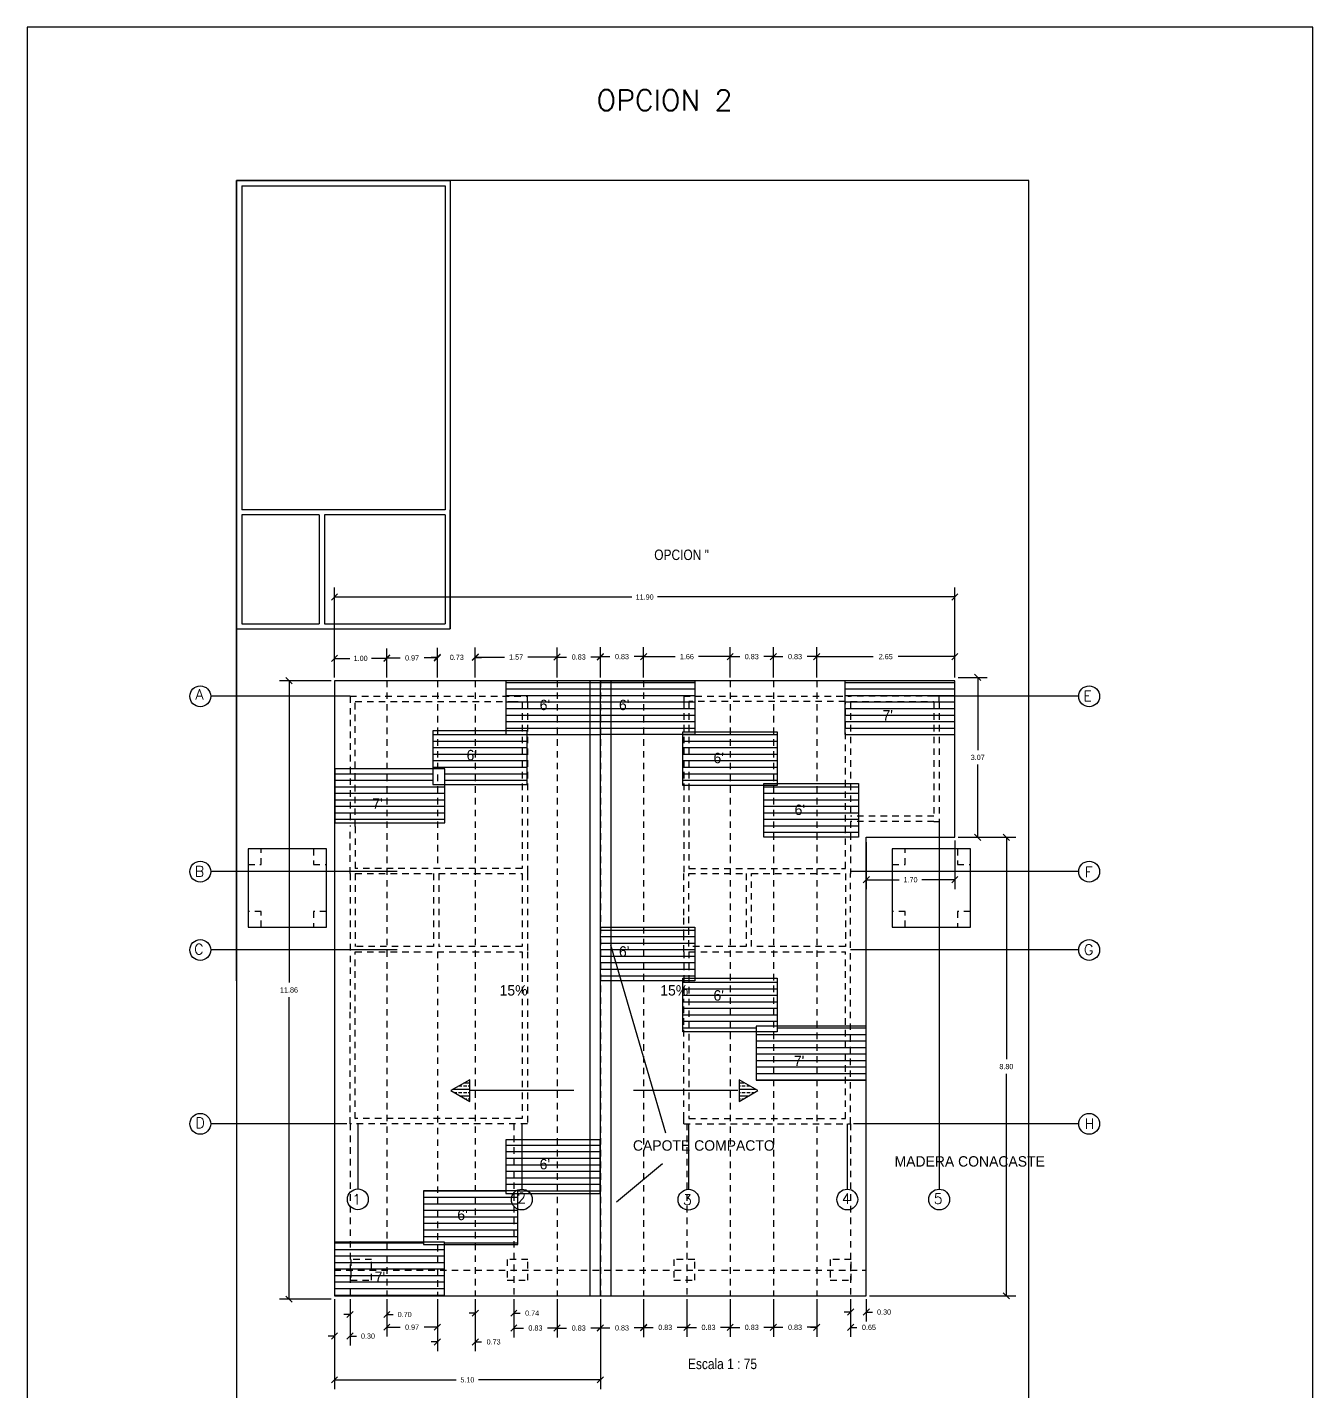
# Model space of a CAD drawing. Extents: x -52 to 126, y -84 to 6.
# Drawn here: x 87.06 to 111.72, y -21.46 to 4.69 of the extents above; entities that cross this region are included whole.
import ezdxf
from ezdxf.enums import TextEntityAlignment as Align

# ---------------------------------------------------------------- set-up
doc = ezdxf.new("R2010")
doc.units = 0
doc.header["$MEASUREMENT"] = 0
doc.linetypes.add('HIDDEN2', pattern=[0.1875, 0.125, -0.0625])
doc.layers.get('0').update_dxf_attribs({"linetype": 'CONTINUOUS'})
doc.layers.get('DEFPOINTS').update_dxf_attribs({"linetype": 'CONTINUOUS'})
for name, color, linetype in [('DIMENSIONES', 2, 'CONTINUOUS'), ('FIBROLIT', 8, 'CONTINUOUS'), ('FLECHAS', 8, 'CONTINUOUS'), ('MARCO', 1, 'CONTINUOUS'), ('PAREDES', 7, 'CONTINUOUS'), ('REFUERZO', 3, 'CONTINUOUS'), ('TECHO', 5, 'CONTINUOUS'), ('TERRENO', 3, 'CONTINUOUS'), ('TEXTOS', 3, 'CONTINUOUS')]:
    doc.layers.add(name, color=color, linetype=linetype)
doc.styles.add('CITYBLUEPRINT', font='CIBT____.PFB', dxfattribs={"height": 0.2})
doc.styles.add('ROMANS', font='romans', dxfattribs={"height": 0.2})
doc.styles.add('STYLE1', font='ARIALN.TTF', dxfattribs={"height": 0.2})
doc.dimstyles.get("Standard").update_dxf_attribs({"dimtxt": 0.18, "dimasz": 0.18, "dimexe": 0.18, "dimexo": 0.0625, "dimgap": 0.09, "dimtad": 0, "dimtih": 1, "dimtoh": 1, "dimzin": 0, "dimtxsty": 'CITYBLUEPRINT', "dimcen": 0.09, "dimazin": 3, "dimtfac": 1, "dimtofl": 0, "dimtmove": 0, "dimatfit": 3, "dimtolj": 1, "dimtzin": 0})

# ---------------------------------------------------------------- blocks, each defined once
blk = doc.blocks.new('*X134')
at = {"color": 0}
for p, q in [((79.132, -14.062), (79.188, -14.062)), ((79.219, -14.062), (79.281, -14.062)), ((79.24, -14), (79.338, -14)), ((79.312, -14.062), (79.338, -14.062)), ((84.505, -14), (84.603, -14)), ((84.505, -14.062), (84.531, -14.062)), ((84.562, -14.062), (84.625, -14.062)), ((84.656, -14.062), (84.711, -14.062)), ((79.024, -14.125), (79.338, -14.125)), ((79.035, -14.188), (79.094, -14.188)), ((79.125, -14.188), (79.188, -14.188)), ((79.143, -14.25), (79.338, -14.25)), ((79.219, -14.188), (79.281, -14.188)), ((79.251, -14.312), (79.281, -14.312)), ((79.312, -14.188), (79.338, -14.188)), ((79.312, -14.312), (79.338, -14.312)), ((84.505, -14.125), (84.819, -14.125)), ((84.505, -14.188), (84.531, -14.188)), ((84.505, -14.25), (84.7, -14.25)), ((84.505, -14.312), (84.531, -14.312)), ((84.562, -14.188), (84.625, -14.188)), ((84.562, -14.312), (84.592, -14.312)), ((84.656, -14.188), (84.719, -14.188)), ((84.75, -14.188), (84.808, -14.188))]:
    blk.add_line(p, q, dxfattribs=at)
blk = doc.blocks.new('*D131')
at = {"color": 0, "linetype": 'BYBLOCK'}
for p, q in [((76.682, -7.841), (75.693, -7.841)), ((75.933, -7.901), (75.813, -7.781)), ((75.873, -7.841), (75.873, -13.633)), ((75.873, -19.704), (75.873, -13.913)), ((76.682, -19.704), (75.693, -19.704)), ((75.933, -19.764), (75.813, -19.644))]:
    blk.add_line(p, q, dxfattribs=at)
at = {"layer": 'DEFPOINTS', "color": 0, "linetype": 'BYBLOCK'}
for p in [(76.745, -7.841), (75.873, -19.704), (76.745, -19.704)]:
    blk.add_point(p, dxfattribs=at)
at = {"color": 0, "linetype": 'BYBLOCK'}
blk.add_text('11.86', height=0.1, dxfattribs=at).set_placement((75.873, -13.773), align=Align.MIDDLE_CENTER)
blk = doc.blocks.new('*D129')
at = {"color": 0, "linetype": 'BYBLOCK'}
for p, q in [((88.707, -10.845), (89.814, -10.845)), ((89.694, -10.905), (89.574, -10.785)), ((89.634, -10.845), (89.634, -15.103)), ((89.634, -19.641), (89.634, -15.383)), ((89.694, -19.701), (89.574, -19.581)), ((87.007, -19.641), (89.814, -19.641))]:
    blk.add_line(p, q, dxfattribs=at)
at = {"layer": 'DEFPOINTS', "color": 0, "linetype": 'BYBLOCK'}
for p in [(88.645, -10.845), (86.945, -19.641), (89.634, -19.641)]:
    blk.add_point(p, dxfattribs=at)
at = {"color": 0, "linetype": 'BYBLOCK'}
blk.add_text('8.80', height=0.1, dxfattribs=at).set_placement((89.634, -15.243), align=Align.MIDDLE_CENTER)
blk = doc.blocks.new('*D133')
at = {"color": 0, "linetype": 'BYBLOCK'}
for p, q in [((76.745, -19.766), (76.745, -21.432)), ((81.845, -19.704), (81.845, -21.432)), ((76.685, -21.312), (76.805, -21.192)), ((76.745, -21.252), (79.08, -21.252)), ((81.845, -21.252), (79.51, -21.252)), ((81.785, -21.312), (81.905, -21.192))]:
    blk.add_line(p, q, dxfattribs=at)
at = {"layer": 'DEFPOINTS', "color": 0, "linetype": 'BYBLOCK'}
for p in [(76.745, -19.704), (81.845, -19.641), (81.845, -21.252)]:
    blk.add_point(p, dxfattribs=at)
at = {"color": 0, "linetype": 'BYBLOCK'}
blk.add_text('5.10', height=0.1, dxfattribs=at).set_placement((79.295, -21.252), align=Align.MIDDLE_CENTER)
blk = doc.blocks.new('*D117')
at = {"color": 0, "linetype": 'BYBLOCK'}
for p, q in [((76.745, -19.704), (76.745, -20.593)), ((77.045, -19.704), (77.045, -20.593)), ((76.685, -20.473), (76.805, -20.353)), ((76.985, -20.473), (77.105, -20.353)), ((76.745, -20.413), (76.625, -20.413)), ((77.045, -20.413), (77.165, -20.413))]:
    blk.add_line(p, q, dxfattribs=at)
at = {"layer": 'DEFPOINTS', "color": 0, "linetype": 'BYBLOCK'}
for p in [(76.745, -19.641), (77.045, -19.641), (77.045, -20.413)]:
    blk.add_point(p, dxfattribs=at)
at = {"color": 0, "linetype": 'BYBLOCK'}
blk.add_text('0.30', height=0.1, dxfattribs=at).set_placement((77.388, -20.413), align=Align.MIDDLE_CENTER)
blk = doc.blocks.new('*D105')
at = {"color": 0, "linetype": 'BYBLOCK'}
for p, q in [((84.335, -19.704), (84.335, -20.425)), ((85.165, -19.704), (85.165, -20.425)), ((84.275, -20.305), (84.395, -20.185)), ((84.335, -20.245), (84.518, -20.245)), ((85.165, -20.245), (84.982, -20.245)), ((85.105, -20.305), (85.225, -20.185))]:
    blk.add_line(p, q, dxfattribs=at)
at = {"layer": 'DEFPOINTS', "color": 0, "linetype": 'BYBLOCK'}
for p in [(84.335, -19.641), (85.165, -19.641), (85.165, -20.245)]:
    blk.add_point(p, dxfattribs=at)
at = {"color": 0, "linetype": 'BYBLOCK'}
blk.add_text('0.83', height=0.1, dxfattribs=at).set_placement((84.75, -20.245), align=Align.MIDDLE_CENTER)
blk = doc.blocks.new('*D104')
at = {"color": 0, "linetype": 'BYBLOCK'}
for p, q in [((85.165, -19.704), (85.165, -20.424)), ((85.995, -19.704), (85.995, -20.424)), ((85.105, -20.304), (85.225, -20.184)), ((85.165, -20.244), (85.348, -20.244)), ((85.995, -20.244), (85.812, -20.244)), ((85.935, -20.304), (86.055, -20.184))]:
    blk.add_line(p, q, dxfattribs=at)
at = {"layer": 'DEFPOINTS', "color": 0, "linetype": 'BYBLOCK'}
for p in [(85.165, -19.641), (85.995, -19.641), (85.995, -20.244)]:
    blk.add_point(p, dxfattribs=at)
at = {"color": 0, "linetype": 'BYBLOCK'}
blk.add_text('0.83', height=0.1, dxfattribs=at).set_placement((85.58, -20.244), align=Align.MIDDLE_CENTER)
blk = doc.blocks.new('*D108')
at = {"color": 0, "linetype": 'BYBLOCK'}
for p, q in [((81.845, -19.704), (81.845, -20.435)), ((82.675, -19.704), (82.675, -20.435)), ((81.785, -20.315), (81.905, -20.195)), ((81.845, -20.255), (82.028, -20.255)), ((82.675, -20.255), (82.492, -20.255)), ((82.615, -20.315), (82.735, -20.195))]:
    blk.add_line(p, q, dxfattribs=at)
at = {"layer": 'DEFPOINTS', "color": 0, "linetype": 'BYBLOCK'}
for p in [(81.845, -19.641), (82.675, -19.641), (82.675, -20.255)]:
    blk.add_point(p, dxfattribs=at)
at = {"color": 0, "linetype": 'BYBLOCK'}
blk.add_text('0.83', height=0.1, dxfattribs=at).set_placement((82.26, -20.255), align=Align.MIDDLE_CENTER)
blk = doc.blocks.new('*D112')
at = {"color": 0, "linetype": 'BYBLOCK'}
for p, q in [((80.185, -19.704), (80.185, -20.438)), ((81.015, -19.704), (81.015, -20.438)), ((80.125, -20.318), (80.245, -20.198)), ((80.185, -20.258), (80.368, -20.258)), ((81.015, -20.258), (80.832, -20.258)), ((80.955, -20.318), (81.075, -20.198))]:
    blk.add_line(p, q, dxfattribs=at)
at = {"layer": 'DEFPOINTS', "color": 0, "linetype": 'BYBLOCK'}
for p in [(80.185, -19.641), (81.015, -19.641), (80.185, -20.258)]:
    blk.add_point(p, dxfattribs=at)
at = {"color": 0, "linetype": 'BYBLOCK'}
blk.add_text('0.83', height=0.1, dxfattribs=at).set_placement((80.6, -20.258), align=Align.MIDDLE_CENTER)
blk = doc.blocks.new('*D111')
at = {"color": 0, "linetype": 'BYBLOCK'}
for p, q in [((81.015, -19.704), (81.015, -20.438)), ((81.845, -19.704), (81.845, -20.438)), ((80.955, -20.318), (81.075, -20.198)), ((81.015, -20.258), (81.198, -20.258)), ((81.845, -20.258), (81.662, -20.258)), ((81.785, -20.318), (81.905, -20.198))]:
    blk.add_line(p, q, dxfattribs=at)
at = {"layer": 'DEFPOINTS', "color": 0, "linetype": 'BYBLOCK'}
for p in [(81.015, -19.641), (81.845, -19.641), (81.015, -20.258)]:
    blk.add_point(p, dxfattribs=at)
at = {"color": 0, "linetype": 'BYBLOCK'}
blk.add_text('0.83', height=0.1, dxfattribs=at).set_placement((81.43, -20.258), align=Align.MIDDLE_CENTER)
blk = doc.blocks.new('*D107')
at = {"color": 0, "linetype": 'BYBLOCK'}
for p, q in [((82.675, -19.704), (82.675, -20.425)), ((83.505, -19.704), (83.505, -20.425)), ((82.615, -20.305), (82.735, -20.185)), ((82.675, -20.245), (82.858, -20.245)), ((83.505, -20.245), (83.322, -20.245)), ((83.445, -20.305), (83.565, -20.185))]:
    blk.add_line(p, q, dxfattribs=at)
at = {"layer": 'DEFPOINTS', "color": 0, "linetype": 'BYBLOCK'}
for p in [(82.675, -19.641), (83.505, -19.641), (83.505, -20.245)]:
    blk.add_point(p, dxfattribs=at)
at = {"color": 0, "linetype": 'BYBLOCK'}
blk.add_text('0.83', height=0.1, dxfattribs=at).set_placement((83.09, -20.245), align=Align.MIDDLE_CENTER)
blk = doc.blocks.new('*D106')
at = {"color": 0, "linetype": 'BYBLOCK'}
for p, q in [((83.505, -19.704), (83.505, -20.425)), ((84.335, -19.704), (84.335, -20.425)), ((83.445, -20.305), (83.565, -20.185)), ((83.505, -20.245), (83.688, -20.245)), ((84.335, -20.245), (84.152, -20.245)), ((84.275, -20.305), (84.395, -20.185))]:
    blk.add_line(p, q, dxfattribs=at)
at = {"layer": 'DEFPOINTS', "color": 0, "linetype": 'BYBLOCK'}
for p in [(83.505, -19.641), (84.335, -19.641), (84.335, -20.245)]:
    blk.add_point(p, dxfattribs=at)
at = {"color": 0, "linetype": 'BYBLOCK'}
blk.add_text('0.83', height=0.1, dxfattribs=at).set_placement((83.92, -20.245), align=Align.MIDDLE_CENTER)
blk = doc.blocks.new('*D109')
at = {"color": 0, "linetype": 'BYBLOCK'}
for p, q in [((85.995, -19.704), (85.995, -20.425)), ((86.645, -19.704), (86.645, -20.425)), ((85.995, -20.245), (85.875, -20.245)), ((85.935, -20.305), (86.055, -20.185)), ((86.585, -20.305), (86.705, -20.185)), ((86.645, -20.245), (86.765, -20.245))]:
    blk.add_line(p, q, dxfattribs=at)
at = {"layer": 'DEFPOINTS', "color": 0, "linetype": 'BYBLOCK'}
for p in [(85.995, -19.641), (86.645, -19.641), (86.645, -20.245)]:
    blk.add_point(p, dxfattribs=at)
at = {"color": 0, "linetype": 'BYBLOCK'}
blk.add_text('0.65', height=0.1, dxfattribs=at).set_placement((86.997, -20.245), align=Align.MIDDLE_CENTER)
blk = doc.blocks.new('*D110')
at = {"color": 0, "linetype": 'BYBLOCK'}
for p, q in [((86.645, -19.704), (86.645, -20.132)), ((86.945, -19.704), (86.945, -20.132)), ((86.645, -19.952), (86.525, -19.952)), ((86.585, -20.012), (86.705, -19.892)), ((86.885, -20.012), (87.005, -19.892)), ((86.945, -19.952), (87.065, -19.952))]:
    blk.add_line(p, q, dxfattribs=at)
at = {"layer": 'DEFPOINTS', "color": 0, "linetype": 'BYBLOCK'}
for p in [(86.645, -19.641), (86.945, -19.641), (86.945, -19.952)]:
    blk.add_point(p, dxfattribs=at)
at = {"color": 0, "linetype": 'BYBLOCK'}
blk.add_text('0.30', height=0.1, dxfattribs=at).set_placement((87.288, -19.952), align=Align.MIDDLE_CENTER)
blk = doc.blocks.new('*D132')
at = {"color": 0, "linetype": 'BYBLOCK'}
for p, q in [((76.685, -6.296), (76.805, -6.176)), ((76.745, -7.716), (76.745, -6.056)), ((76.745, -6.236), (82.447, -6.236)), ((88.645, -6.236), (82.943, -6.236)), ((88.585, -6.296), (88.705, -6.176)), ((88.645, -7.716), (88.645, -6.056))]:
    blk.add_line(p, q, dxfattribs=at)
at = {"layer": 'DEFPOINTS', "color": 0, "linetype": 'BYBLOCK'}
for p in [(88.645, -6.236), (76.745, -7.779), (88.645, -7.779)]:
    blk.add_point(p, dxfattribs=at)
at = {"color": 0, "linetype": 'BYBLOCK'}
blk.add_text('11.90', height=0.1, dxfattribs=at).set_placement((82.695, -6.236), align=Align.MIDDLE_CENTER)
blk = doc.blocks.new('*D124')
at = {"color": 0, "linetype": 'BYBLOCK'}
for p, q in [((79.445, -7.779), (79.445, -7.207)), ((81.015, -7.779), (81.015, -7.207)), ((79.385, -7.447), (79.505, -7.327)), ((79.445, -7.387), (80.007, -7.387)), ((81.015, -7.387), (80.453, -7.387)), ((80.955, -7.447), (81.075, -7.327))]:
    blk.add_line(p, q, dxfattribs=at)
at = {"layer": 'DEFPOINTS', "color": 0, "linetype": 'BYBLOCK'}
for p in [(81.015, -7.387), (79.445, -7.841), (81.015, -7.841)]:
    blk.add_point(p, dxfattribs=at)
at = {"color": 0, "linetype": 'BYBLOCK'}
blk.add_text('1.57', height=0.1, dxfattribs=at).set_placement((80.23, -7.387), align=Align.MIDDLE_CENTER)
blk = doc.blocks.new('*D120')
at = {"color": 0, "linetype": 'BYBLOCK'}
for p, q in [((84.275, -7.439), (84.395, -7.319)), ((84.335, -7.779), (84.335, -7.199)), ((85.105, -7.439), (85.225, -7.319)), ((85.165, -7.779), (85.165, -7.199)), ((84.335, -7.379), (84.518, -7.379)), ((85.165, -7.379), (84.982, -7.379))]:
    blk.add_line(p, q, dxfattribs=at)
at = {"layer": 'DEFPOINTS', "color": 0, "linetype": 'BYBLOCK'}
for p in [(84.335, -7.379), (84.335, -7.841), (85.165, -7.841)]:
    blk.add_point(p, dxfattribs=at)
at = {"color": 0, "linetype": 'BYBLOCK'}
blk.add_text('0.83', height=0.1, dxfattribs=at).set_placement((84.75, -7.379), align=Align.MIDDLE_CENTER)
blk = doc.blocks.new('*D119')
at = {"color": 0, "linetype": 'BYBLOCK'}
for p, q in [((85.105, -7.439), (85.225, -7.319)), ((85.165, -7.779), (85.165, -7.199)), ((85.935, -7.439), (86.055, -7.319)), ((85.995, -7.779), (85.995, -7.199)), ((85.165, -7.379), (85.348, -7.379)), ((85.995, -7.379), (85.812, -7.379))]:
    blk.add_line(p, q, dxfattribs=at)
at = {"layer": 'DEFPOINTS', "color": 0, "linetype": 'BYBLOCK'}
for p in [(85.995, -7.379), (85.165, -7.841), (85.995, -7.841)]:
    blk.add_point(p, dxfattribs=at)
at = {"color": 0, "linetype": 'BYBLOCK'}
blk.add_text('0.83', height=0.1, dxfattribs=at).set_placement((85.58, -7.379), align=Align.MIDDLE_CENTER)
blk = doc.blocks.new('*D123')
at = {"color": 0, "linetype": 'BYBLOCK'}
for p, q in [((81.015, -7.779), (81.015, -7.207)), ((81.845, -7.779), (81.845, -7.207)), ((80.955, -7.447), (81.075, -7.327)), ((81.015, -7.387), (81.198, -7.387)), ((81.845, -7.387), (81.662, -7.387)), ((81.785, -7.447), (81.905, -7.327))]:
    blk.add_line(p, q, dxfattribs=at)
at = {"layer": 'DEFPOINTS', "color": 0, "linetype": 'BYBLOCK'}
for p in [(81.845, -7.387), (81.015, -7.841), (81.845, -7.841)]:
    blk.add_point(p, dxfattribs=at)
at = {"color": 0, "linetype": 'BYBLOCK'}
blk.add_text('0.83', height=0.1, dxfattribs=at).set_placement((81.43, -7.387), align=Align.MIDDLE_CENTER)
blk = doc.blocks.new('*D122')
at = {"color": 0, "linetype": 'BYBLOCK'}
for p, q in [((81.785, -7.439), (81.905, -7.319)), ((81.845, -7.779), (81.845, -7.199)), ((82.615, -7.439), (82.735, -7.319)), ((82.675, -7.779), (82.675, -7.199)), ((81.845, -7.379), (82.028, -7.379)), ((82.675, -7.379), (82.492, -7.379))]:
    blk.add_line(p, q, dxfattribs=at)
at = {"layer": 'DEFPOINTS', "color": 0, "linetype": 'BYBLOCK'}
for p in [(82.675, -7.379), (81.845, -7.841), (82.675, -7.841)]:
    blk.add_point(p, dxfattribs=at)
at = {"color": 0, "linetype": 'BYBLOCK'}
blk.add_text('0.83', height=0.1, dxfattribs=at).set_placement((82.26, -7.379), align=Align.MIDDLE_CENTER)
blk = doc.blocks.new('*D121')
at = {"color": 0, "linetype": 'BYBLOCK'}
for p, q in [((82.615, -7.439), (82.735, -7.319)), ((82.675, -7.779), (82.675, -7.199)), ((84.275, -7.439), (84.395, -7.319)), ((84.335, -7.779), (84.335, -7.199)), ((82.675, -7.379), (83.282, -7.379)), ((84.335, -7.379), (83.728, -7.379))]:
    blk.add_line(p, q, dxfattribs=at)
at = {"layer": 'DEFPOINTS', "color": 0, "linetype": 'BYBLOCK'}
for p in [(84.335, -7.379), (82.675, -7.841), (84.335, -7.841)]:
    blk.add_point(p, dxfattribs=at)
at = {"color": 0, "linetype": 'BYBLOCK'}
blk.add_text('1.66', height=0.1, dxfattribs=at).set_placement((83.505, -7.379), align=Align.MIDDLE_CENTER)
blk = doc.blocks.new('*D118')
at = {"color": 0, "linetype": 'BYBLOCK'}
for p, q in [((85.935, -7.439), (86.055, -7.319)), ((85.995, -7.779), (85.995, -7.199)), ((88.585, -7.439), (88.705, -7.319)), ((88.645, -7.779), (88.645, -7.199)), ((85.995, -7.379), (87.08, -7.379)), ((88.645, -7.379), (87.56, -7.379))]:
    blk.add_line(p, q, dxfattribs=at)
at = {"layer": 'DEFPOINTS', "color": 0, "linetype": 'BYBLOCK'}
for p in [(88.645, -7.379), (85.995, -7.841), (88.645, -7.841)]:
    blk.add_point(p, dxfattribs=at)
at = {"color": 0, "linetype": 'BYBLOCK'}
blk.add_text('2.65', height=0.1, dxfattribs=at).set_placement((87.32, -7.379), align=Align.MIDDLE_CENTER)
blk = doc.blocks.new('*D130')
at = {"color": 0, "linetype": 'BYBLOCK'}
for p, q in [((86.945, -10.938), (86.945, -11.839)), ((88.645, -10.907), (88.645, -11.839)), ((86.885, -11.719), (87.005, -11.599)), ((86.945, -11.659), (87.58, -11.659)), ((88.645, -11.659), (88.01, -11.659)), ((88.585, -11.719), (88.705, -11.599))]:
    blk.add_line(p, q, dxfattribs=at)
at = {"layer": 'DEFPOINTS', "color": 0, "linetype": 'BYBLOCK'}
for p in [(86.945, -10.875), (88.645, -10.845), (88.645, -11.659)]:
    blk.add_point(p, dxfattribs=at)
at = {"color": 0, "linetype": 'BYBLOCK'}
blk.add_text('1.70', height=0.1, dxfattribs=at).set_placement((87.795, -11.659), align=Align.MIDDLE_CENTER)
blk = doc.blocks.new('*D128')
at = {"color": 0, "linetype": 'BYBLOCK'}
for p, q in [((88.707, -7.779), (89.264, -7.779)), ((89.144, -7.839), (89.024, -7.719)), ((89.084, -7.779), (89.084, -9.172)), ((89.084, -10.845), (89.084, -9.452)), ((88.707, -10.845), (89.264, -10.845)), ((89.144, -10.905), (89.024, -10.785))]:
    blk.add_line(p, q, dxfattribs=at)
at = {"layer": 'DEFPOINTS', "color": 0, "linetype": 'BYBLOCK'}
for p in [(88.645, -7.779), (88.645, -10.845), (89.084, -10.845)]:
    blk.add_point(p, dxfattribs=at)
at = {"color": 0, "linetype": 'BYBLOCK'}
blk.add_text('3.07', height=0.1, dxfattribs=at).set_placement((89.084, -9.312), align=Align.MIDDLE_CENTER)
blk = doc.blocks.new('*D136')
at = {"color": 0, "linetype": 'BYBLOCK'}
for p, q in [((113.995, -7.779), (113.995, -7.224)), ((114.965, -7.779), (114.965, -7.224)), ((113.935, -7.464), (114.055, -7.344)), ((113.995, -7.404), (114.249, -7.404)), ((114.965, -7.404), (114.712, -7.404)), ((114.905, -7.464), (115.025, -7.344))]:
    blk.add_line(p, q, dxfattribs=at)
at = {"layer": 'DEFPOINTS', "color": 0, "linetype": 'BYBLOCK'}
for p in [(113.995, -7.404), (113.995, -7.841), (114.965, -7.841)]:
    blk.add_point(p, dxfattribs=at)
at = {"color": 0, "linetype": 'BYBLOCK'}
blk.add_text('0.97', height=0.1, dxfattribs=at).set_placement((114.48, -7.404), align=Align.MIDDLE_CENTER)
blk = doc.blocks.new('*D137')
at = {"color": 0, "linetype": 'BYBLOCK'}
for p, q in [((112.991, -7.779), (112.991, -7.233)), ((113.995, -7.779), (113.995, -7.233)), ((112.931, -7.473), (113.051, -7.353)), ((112.991, -7.413), (113.287, -7.413)), ((113.995, -7.413), (113.7, -7.413)), ((113.935, -7.473), (114.055, -7.353))]:
    blk.add_line(p, q, dxfattribs=at)
at = {"layer": 'DEFPOINTS', "color": 0, "linetype": 'BYBLOCK'}
for p in [(113.995, -7.413), (112.991, -7.841), (113.995, -7.841)]:
    blk.add_point(p, dxfattribs=at)
at = {"color": 0, "linetype": 'BYBLOCK'}
blk.add_text('1.00', height=0.1, dxfattribs=at).set_placement((113.493, -7.413), align=Align.MIDDLE_CENTER)
blk = doc.blocks.new('*D138')
at = {"color": 0, "linetype": 'BYBLOCK'}
for p, q in [((115.692, -19.704), (115.692, -20.153)), ((116.431, -19.704), (116.431, -20.153)), ((115.692, -19.973), (115.572, -19.973)), ((115.632, -20.033), (115.752, -19.913)), ((116.371, -20.033), (116.491, -19.913)), ((116.431, -19.973), (116.551, -19.973))]:
    blk.add_line(p, q, dxfattribs=at)
at = {"layer": 'DEFPOINTS', "color": 0, "linetype": 'BYBLOCK'}
for p in [(115.692, -19.641), (116.431, -19.641), (116.431, -19.973)]:
    blk.add_point(p, dxfattribs=at)
at = {"color": 0, "linetype": 'BYBLOCK'}
blk.add_text('0.74', height=0.1, dxfattribs=at).set_placement((116.783, -19.973), align=Align.MIDDLE_CENTER)
blk = doc.blocks.new('*D139')
at = {"color": 0, "linetype": 'BYBLOCK'}
for p, q in [((114.965, -19.704), (114.965, -20.704)), ((115.692, -19.704), (115.692, -20.704)), ((114.965, -20.524), (114.845, -20.524)), ((114.905, -20.584), (115.025, -20.464)), ((115.632, -20.584), (115.752, -20.464)), ((115.692, -20.524), (115.812, -20.524))]:
    blk.add_line(p, q, dxfattribs=at)
at = {"layer": 'DEFPOINTS', "color": 0, "linetype": 'BYBLOCK'}
for p in [(114.965, -19.641), (115.692, -19.641), (115.692, -20.524)]:
    blk.add_point(p, dxfattribs=at)
at = {"color": 0, "linetype": 'BYBLOCK'}
blk.add_text('0.73', height=0.1, dxfattribs=at).set_placement((116.043, -20.524), align=Align.MIDDLE_CENTER)
blk = doc.blocks.new('*D140')
at = {"color": 0, "linetype": 'BYBLOCK'}
for p, q in [((113.291, -19.704), (113.291, -20.179)), ((113.995, -19.704), (113.995, -20.179)), ((113.291, -19.999), (113.171, -19.999)), ((113.231, -20.059), (113.351, -19.939)), ((113.935, -20.059), (114.055, -19.939)), ((113.995, -19.999), (114.115, -19.999))]:
    blk.add_line(p, q, dxfattribs=at)
at = {"layer": 'DEFPOINTS', "color": 0, "linetype": 'BYBLOCK'}
for p in [(113.291, -19.641), (113.995, -19.641), (113.995, -19.999)]:
    blk.add_point(p, dxfattribs=at)
at = {"color": 0, "linetype": 'BYBLOCK'}
blk.add_text('0.70', height=0.1, dxfattribs=at).set_placement((114.339, -19.999), align=Align.MIDDLE_CENTER)
blk = doc.blocks.new('*D141')
at = {"color": 0, "linetype": 'BYBLOCK'}
for p, q in [((113.995, -19.704), (113.995, -20.422)), ((114.965, -19.704), (114.965, -20.422)), ((113.935, -20.302), (114.055, -20.182)), ((113.995, -20.242), (114.249, -20.242)), ((114.965, -20.242), (114.712, -20.242)), ((114.905, -20.302), (115.025, -20.182))]:
    blk.add_line(p, q, dxfattribs=at)
at = {"layer": 'DEFPOINTS', "color": 0, "linetype": 'BYBLOCK'}
for p in [(113.995, -19.641), (114.965, -19.641), (114.965, -20.242)]:
    blk.add_point(p, dxfattribs=at)
at = {"color": 0, "linetype": 'BYBLOCK'}
blk.add_text('0.97', height=0.1, dxfattribs=at).set_placement((114.48, -20.242), align=Align.MIDDLE_CENTER)
blk = doc.blocks.new('*X142')
at = {"color": 0}
for p, q in [((116.281, -7.875), (118.091, -7.875)), ((116.281, -8), (118.091, -8)), ((118.091, -7.875), (119.902, -7.875)), ((118.091, -8), (119.902, -8)), ((122.781, -7.875), (124.891, -7.875)), ((122.781, -8), (124.891, -8)), ((116.281, -8.125), (118.091, -8.125)), ((116.281, -8.25), (118.091, -8.25)), ((118.091, -8.125), (119.902, -8.125)), ((118.091, -8.25), (119.902, -8.25)), ((122.781, -8.125), (124.891, -8.125)), ((122.781, -8.25), (124.891, -8.25)), ((116.281, -8.375), (118.091, -8.375)), ((116.281, -8.5), (118.091, -8.5)), ((116.281, -8.625), (118.091, -8.625)), ((118.091, -8.375), (119.902, -8.375)), ((118.091, -8.5), (119.902, -8.5)), ((118.091, -8.625), (119.902, -8.625)), ((122.781, -8.375), (124.891, -8.375)), ((122.781, -8.5), (124.891, -8.5)), ((122.781, -8.625), (124.891, -8.625)), ((114.878, -8.875), (116.689, -8.875)), ((116.281, -8.75), (118.091, -8.75)), ((118.091, -8.75), (119.902, -8.75)), ((119.674, -8.875), (121.484, -8.875)), ((122.781, -8.75), (124.891, -8.75)), ((114.878, -9), (116.689, -9)), ((114.878, -9.125), (116.689, -9.125)), ((119.674, -9), (121.484, -9)), ((119.674, -9.125), (121.484, -9.125)), ((114.878, -9.25), (116.689, -9.25)), ((114.878, -9.375), (116.689, -9.375)), ((119.674, -9.25), (121.484, -9.25)), ((119.674, -9.375), (121.484, -9.375)), ((112.995, -9.625), (114.878, -9.625)), ((114.878, -9.5), (116.689, -9.5)), ((115.105, -9.625), (116.689, -9.625)), ((119.674, -9.5), (121.484, -9.5)), ((119.674, -9.625), (121.484, -9.625)), ((112.995, -9.75), (114.878, -9.75)), ((112.995, -9.875), (115.105, -9.875)), ((115.105, -9.75), (116.689, -9.75)), ((119.674, -9.75), (121.484, -9.75)), ((121.23, -9.875), (123.04, -9.875)), ((112.995, -10), (115.105, -10)), ((112.995, -10.125), (115.105, -10.125)), ((121.23, -10), (123.04, -10)), ((121.23, -10.125), (123.04, -10.125)), ((112.995, -10.25), (115.105, -10.25)), ((112.995, -10.375), (115.105, -10.375)), ((121.23, -10.25), (123.04, -10.25)), ((121.23, -10.375), (123.04, -10.375)), ((112.995, -10.5), (115.105, -10.5)), ((121.23, -10.5), (123.04, -10.5)), ((121.23, -10.625), (123.04, -10.625)), ((121.23, -10.75), (123.04, -10.75)), ((118.091, -12.625), (119.902, -12.625)), ((118.091, -12.75), (119.902, -12.75)), ((118.091, -12.875), (119.902, -12.875)), ((118.091, -13), (119.902, -13)), ((118.091, -13.125), (119.902, -13.125)), ((118.091, -13.25), (119.902, -13.25)), ((118.091, -13.375), (119.902, -13.375)), ((118.091, -13.5), (119.902, -13.5)), ((119.674, -13.625), (121.484, -13.625)), ((119.674, -13.75), (121.484, -13.75)), ((119.674, -13.875), (121.484, -13.875)), ((119.674, -14), (121.484, -14)), ((119.674, -14.125), (121.484, -14.125)), ((119.674, -14.25), (121.484, -14.25)), ((119.674, -14.375), (121.484, -14.375)), ((119.674, -14.5), (121.081, -14.5)), ((121.081, -14.625), (123.191, -14.625)), ((121.484, -14.5), (123.191, -14.5)), ((121.081, -14.75), (123.191, -14.75)), ((121.081, -14.875), (123.191, -14.875)), ((121.081, -15), (123.191, -15)), ((121.081, -15.125), (123.191, -15.125)), ((121.081, -15.25), (123.191, -15.25)), ((121.081, -15.375), (123.191, -15.375)), ((121.081, -15.5), (123.191, -15.5)), ((116.28, -16.75), (118.09, -16.75)), ((116.28, -16.875), (118.09, -16.875)), ((116.28, -17), (118.09, -17)), ((116.28, -17.125), (118.09, -17.125)), ((116.28, -17.25), (118.09, -17.25)), ((116.28, -17.375), (118.09, -17.375)), ((116.28, -17.5), (118.09, -17.5)), ((114.701, -17.625), (116.28, -17.625)), ((114.701, -17.75), (116.512, -17.75)), ((116.512, -17.625), (118.09, -17.625)), ((114.701, -17.875), (116.512, -17.875)), ((114.701, -18), (116.512, -18)), ((114.701, -18.125), (116.512, -18.125)), ((114.701, -18.25), (116.512, -18.25)), ((114.701, -18.375), (116.512, -18.375)), ((114.701, -18.5), (116.512, -18.5)), ((112.991, -18.625), (114.701, -18.625)), ((112.991, -18.75), (115.101, -18.75)), ((115.101, -18.625), (116.512, -18.625)), ((112.991, -18.875), (115.101, -18.875)), ((112.991, -19), (115.101, -19)), ((112.991, -19.125), (115.101, -19.125)), ((112.991, -19.25), (115.101, -19.25)), ((112.991, -19.375), (115.101, -19.375)), ((112.991, -19.5), (115.101, -19.5)), ((112.991, -19.625), (115.101, -19.625))]:
    blk.add_line(p, q, dxfattribs=at)

msp = doc.modelspace()

# ---------------------------------------------------------------- linework, layer by layer
at = {"color": 2, "linetype": 'BYBLOCK'}
for p, q in [((94.926, -7.779), (94.926, -7.214)), ((94.926, -7.394), (94.806, -7.394)), ((94.866, -7.454), (94.986, -7.334))]:
    msp.add_line(p, q, dxfattribs=at)
at = {"color": 0, "linetype": 'BYBLOCK'}
for p, q in [((95.653, -7.779), (95.653, -7.214)), ((95.593, -7.454), (95.713, -7.334)), ((95.653, -7.394), (95.773, -7.394))]:
    msp.add_line(p, q, dxfattribs=at)
at = {"layer": 'DEFPOINTS', "color": 0, "linetype": 'BYBLOCK'}
for p in [(94.926, -7.394), (94.926, -7.841), (95.653, -7.841)]:
    msp.add_point(p, dxfattribs=at)
at = {"layer": 'FLECHAS'}
for p, q in [((93.252, -8.141), (90.578, -8.141)), ((107.228, -8.141), (104.554, -8.141)), ((104.552, -10.541), (104.552, -16.341)), ((94.152, -11.504), (90.578, -11.504)), ((107.228, -11.504), (102.852, -11.504)), ((94.152, -13.007), (90.578, -13.007)), ((99.307, -16.521), (98.252, -12.917)), ((107.228, -13.007), (102.852, -13.007)), ((93.19, -16.341), (90.578, -16.341)), ((107.228, -16.341), (102.908, -16.341)), ((99.244, -17.108), (98.363, -17.841))]:
    msp.add_line(p, q, dxfattribs=at)
for points in [[(93.401, -16.341), (93.401, -17.59)], [(96.546, -16.341), (96.546, -17.306), (96.546, -17.594)], [(99.744, -16.348), (99.744, -17.597)], [(102.789, -16.341), (102.789, -17.306), (102.789, -17.594)], [(104.552, -16.341), (104.552, -17.306), (104.552, -17.594)]]:
    msp.add_lwpolyline(points, dxfattribs=at)
at = {"layer": 'MARCO'}
for p, q in [((97.546, -15.705), (95.546, -15.705)), ((100.691, -15.705), (98.691, -15.705))]:
    msp.add_line(p, q, dxfattribs=at)
for points in [[(87.059, 4.692), (87.059, -34.582), (111.717, -34.582), (111.717, 4.692)], [(95.546, -15.914), (95.546, -15.495), (95.183, -15.705)], [(100.712, -15.495), (100.712, -15.914), (101.075, -15.705)]]:
    msp.add_lwpolyline(points, close=True, dxfattribs=at)
for centre in [(90.378, -8.141), (107.428, -8.141), (90.378, -11.504), (107.428, -11.504), (90.378, -13.007), (107.428, -13.007), (90.378, -16.341), (107.428, -16.341), (93.401, -17.79), (96.546, -17.794), (99.744, -17.797), (102.789, -17.794), (104.552, -17.794)]:
    msp.add_circle(centre, 0.2, dxfattribs=at)
at = {"layer": 'PAREDES'}
for p, q in [((91.073, 1.752), (91.073, -6.848)), ((91.073, 1.752), (95.173, 1.752)), ((91.173, 1.652), (91.173, -4.563)), ((91.173, 1.652), (95.073, 1.652)), ((95.073, 1.652), (95.073, -4.563)), ((95.173, 1.752), (95.173, -6.848)), ((91.073, -6.848), (91.073, -4.563)), ((95.073, -4.563), (91.173, -4.563)), ((92.658, -4.663), (91.173, -4.663)), ((91.173, -4.663), (91.173, -6.748)), ((92.658, -4.663), (92.658, -6.748)), ((95.073, -4.663), (92.758, -4.663)), ((92.758, -4.663), (92.758, -6.748)), ((95.073, -4.663), (95.073, -6.748)), ((95.173, -6.848), (95.173, -4.563)), ((91.173, -6.748), (92.658, -6.748)), ((92.758, -6.748), (95.073, -6.748)), ((91.073, -6.848), (95.173, -6.848)), ((91.073, -6.848), (95.173, -6.848))]:
    msp.add_line(p, q, dxfattribs=at)
at = {"layer": 'PAREDES', "linetype": 'HIDDEN2'}
for p, q in [((93.252, -8.141), (96.652, -8.141)), ((93.252, -8.141), (93.252, -10.641)), ((93.352, -8.241), (96.352, -8.241)), ((93.352, -10.641), (93.352, -8.241)), ((96.352, -8.241), (96.552, -8.241)), ((96.552, -8.241), (96.552, -11.441)), ((96.652, -8.241), (96.652, -8.141)), ((96.652, -8.241), (96.652, -11.441)), ((99.652, -8.141), (102.852, -8.141)), ((99.652, -8.141), (99.652, -8.141)), ((99.652, -8.141), (99.652, -8.241)), ((99.652, -8.241), (99.652, -11.541)), ((102.752, -8.241), (99.752, -8.241)), ((99.752, -8.241), (99.752, -11.441)), ((99.752, -8.241), (99.752, -8.241)), ((99.752, -8.241), (99.752, -8.241)), ((102.752, -11.441), (102.752, -8.241)), ((104.452, -8.141), (102.852, -8.141)), ((102.852, -8.241), (104.452, -8.241)), ((102.852, -8.241), (102.852, -10.441)), ((104.552, -8.141), (104.452, -8.141)), ((104.452, -8.241), (104.452, -10.441)), ((104.552, -8.241), (104.552, -8.141)), ((104.552, -8.241), (104.552, -10.541)), ((104.452, -10.441), (102.852, -10.441)), ((93.252, -11.541), (93.252, -10.641)), ((93.352, -10.641), (93.352, -11.441)), ((104.452, -10.541), (102.852, -10.541)), ((102.852, -10.541), (102.852, -11.541)), ((104.452, -10.541), (104.552, -10.541)), ((96.552, -11.441), (93.352, -11.441)), ((95.752, -11.441), (95.752, -11.441)), ((96.652, -11.441), (96.652, -11.541)), ((99.752, -11.441), (102.752, -11.441)), ((93.252, -11.541), (93.252, -14.141)), ((93.352, -11.541), (93.352, -12.941)), ((93.352, -11.541), (94.852, -11.541)), ((94.852, -11.541), (94.852, -12.941)), ((94.952, -11.541), (94.952, -12.941)), ((94.952, -11.541), (96.552, -11.541)), ((96.552, -11.541), (96.552, -12.941)), ((96.652, -11.541), (96.652, -13.041)), ((99.652, -12.341), (99.652, -11.541)), ((99.752, -12.941), (99.752, -11.541)), ((99.752, -11.541), (100.852, -11.541)), ((100.852, -11.541), (100.852, -12.941)), ((100.952, -12.941), (100.952, -11.541)), ((100.952, -11.541), (102.752, -11.541)), ((102.752, -11.541), (102.752, -12.941)), ((102.852, -12.741), (102.852, -11.541)), ((99.652, -12.741), (99.652, -12.341)), ((99.652, -13.041), (99.652, -12.741)), ((102.852, -16.341), (102.852, -12.741)), ((94.852, -12.941), (93.352, -12.941)), ((93.352, -12.941), (93.352, -12.941)), ((93.352, -13.041), (96.552, -13.041)), ((93.352, -16.241), (93.352, -13.041)), ((96.552, -12.941), (94.952, -12.941)), ((96.552, -13.041), (96.552, -16.241)), ((96.652, -13.041), (96.652, -16.341)), ((99.652, -12.941), (99.652, -12.941)), ((99.652, -13.041), (99.652, -13.941)), ((100.852, -12.941), (99.752, -12.941)), ((99.752, -13.041), (102.752, -13.041)), ((99.752, -13.041), (99.752, -13.041)), ((99.752, -13.041), (99.752, -13.041)), ((99.752, -13.041), (99.752, -13.941)), ((100.652, -12.941), (100.552, -12.941)), ((102.752, -12.941), (100.952, -12.941)), ((102.752, -16.241), (102.752, -13.041)), ((102.752, -13.041), (102.752, -13.041)), ((99.652, -16.241), (99.652, -13.941)), ((99.752, -13.941), (99.752, -16.241)), ((93.252, -16.341), (93.252, -14.141)), ((96.652, -16.341), (93.252, -16.341)), ((96.552, -16.241), (93.352, -16.241)), ((99.652, -16.341), (99.652, -16.241)), ((99.652, -16.341), (102.852, -16.341)), ((99.752, -16.241), (102.752, -16.241))]:
    msp.add_line(p, q, dxfattribs=at)
at = {"layer": 'PAREDES'}
for points in [[(91.298, -12.568), (92.798, -12.568), (92.798, -11.068), (91.298, -11.068)], [(103.652, -12.568), (105.152, -12.568), (105.152, -11.068), (103.652, -11.068)]]:
    msp.add_lwpolyline(points, close=True, dxfattribs=at)
at = {"layer": 'PAREDES', "linetype": 'HIDDEN2'}
for points in [[(91.298, -11.368), (91.548, -11.368), (91.548, -11.068), (91.298, -11.068)], [(92.548, -11.368), (92.798, -11.368), (92.798, -11.068), (92.548, -11.068)], [(103.652, -11.368), (103.902, -11.368), (103.902, -11.068), (103.652, -11.068)], [(104.902, -11.368), (105.152, -11.368), (105.152, -11.068), (104.902, -11.068)], [(91.298, -12.568), (91.548, -12.568), (91.548, -12.268), (91.298, -12.268)], [(92.548, -12.568), (92.798, -12.568), (92.798, -12.268), (92.548, -12.268)], [(103.652, -12.568), (103.902, -12.568), (103.902, -12.268), (103.652, -12.268)], [(104.902, -12.568), (105.152, -12.568), (105.152, -12.268), (104.902, -12.268)], [(93.263, -19.341), (93.663, -19.341), (93.663, -18.941), (93.263, -18.941)], [(96.263, -19.341), (96.663, -19.341), (96.663, -18.941), (96.263, -18.941)], [(99.463, -19.341), (99.863, -19.341), (99.863, -18.941), (99.463, -18.941)], [(102.463, -19.341), (102.863, -19.341), (102.863, -18.941), (102.463, -18.941)]]:
    msp.add_lwpolyline(points, close=True, dxfattribs=at)
at = {"layer": 'REFUERZO', "linetype": 'HIDDEN2'}
for p, q in [((93.956, -7.841), (93.956, -19.641)), ((94.926, -7.841), (94.926, -11.441)), ((95.653, -7.841), (95.653, -19.641)), ((97.222, -7.841), (97.222, -19.641)), ((98.052, -7.841), (98.052, -19.641)), ((98.882, -7.841), (98.882, -19.641)), ((100.542, -7.841), (100.542, -19.641)), ((101.372, -7.841), (101.372, -19.641)), ((102.202, -7.841), (102.202, -19.641)), ((94.926, -13.041), (94.926, -19.641)), ((93.252, -16.341), (93.252, -19.641)), ((96.392, -16.341), (96.392, -19.641)), ((99.712, -16.341), (99.712, -19.641)), ((102.852, -16.341), (102.852, -19.641)), ((92.952, -19.147), (103.152, -19.147))]:
    msp.add_line(p, q, dxfattribs=at)
at = {"layer": 'TECHO'}
for p, q in [((97.852, -7.841), (97.852, -19.641)), ((98.252, -7.841), (98.252, -19.641))]:
    msp.add_line(p, q, dxfattribs=at)
at = {"layer": 'TECHO', "linetype": 'CONTINUOUS'}
msp.add_line((98.052, -19.641), (98.052, -7.841), dxfattribs=at)
msp.add_lwpolyline([(104.552, -7.841), (93.252, -7.841), (93.252, -7.841), (92.952, -7.841), (92.952, -8.141), (92.952, -16.341), (92.952, -16.641), (92.952, -19.641), (93.252, -19.641), (103.152, -19.641), (103.152, -16.641), (103.152, -16.341), (103.152, -10.845), (104.551, -10.845), (104.852, -10.845), (104.852, -10.541), (104.852, -8.141), (104.852, -7.841)], close=True, dxfattribs=at)
at = {"layer": 'TECHO'}
for points in [[(96.242, -8.871), (98.052, -8.871), (98.052, -7.841), (96.242, -7.841)], [(99.863, -8.871), (98.052, -8.871), (98.052, -7.841), (99.863, -7.841)], [(102.742, -8.871), (104.852, -8.871), (104.852, -7.841), (102.742, -7.841)], [(94.839, -9.835), (96.65, -9.835), (96.65, -8.805), (94.839, -8.805)], [(101.445, -9.851), (99.635, -9.851), (99.635, -8.821), (101.445, -8.821)], [(92.956, -10.565), (95.066, -10.565), (95.066, -9.535), (92.956, -9.535)], [(103.001, -10.845), (101.191, -10.845), (101.191, -9.815), (103.001, -9.815)], [(99.863, -13.601), (98.052, -13.601), (98.052, -12.571), (99.863, -12.571)], [(101.445, -14.58), (99.635, -14.58), (99.635, -13.55), (101.445, -13.55)], [(101.042, -15.501), (103.152, -15.501), (103.152, -14.471), (101.042, -14.471)], [(96.24, -17.681), (98.051, -17.681), (98.051, -16.651), (96.24, -16.651)], [(94.662, -18.654), (96.472, -18.654), (96.472, -17.624), (94.662, -17.624)], [(92.952, -19.641), (95.062, -19.641), (95.062, -18.611), (92.952, -18.611)]]:
    msp.add_lwpolyline(points, close=True, dxfattribs=at)
at = {"layer": 'TERRENO'}
msp.add_line((91.073, -13.598), (91.073, 1.752), dxfattribs=at)
msp.add_lwpolyline([(106.273, -28.948), (106.273, 1.752), (91.073, 1.752), (91.073, -28.948)], close=True, dxfattribs=at)

# ---------------------------------------------------------------- block references
at = {"layer": 'FIBROLIT'}
msp.add_blockref('*X142', (-20.039, 0), dxfattribs=at)
at = {"layer": 'MARCO'}
msp.add_blockref('*X134', (16.207, -1.552), dxfattribs=at)

# ---------------------------------------------------------------- texts
at = {"color": 2, "linetype": 'BYBLOCK'}
msp.add_text('0.73', height=0.1, dxfattribs=at).set_placement((95.299, -7.394), align=Align.MIDDLE_CENTER)
at = {"layer": 'DIMENSIONES', "style": 'STYLE1'}
for s, p in [('OPCION "', (99.086, -5.527)), ('Escala 1 : 75', (99.733, -21.046))]:
    msp.add_text(s, height=0.2, dxfattribs=at).set_placement(p)
at = {"layer": 'MARCO', "style": 'ROMANS'}
for s, p in [('A', (90.287, -8.203)), ('E', (107.317, -8.236)), ('B', (90.273, -11.599)), ('F', (107.341, -11.61)), ('C', (90.26, -13.092)), ('G', (107.329, -13.101)), ('D', (90.287, -16.422)), ('H', (107.341, -16.439)), ('1', (93.294, -17.891)), ('2', (96.455, -17.866)), ('3', (99.637, -17.898)), ('4', (102.684, -17.878)), ('5', (104.447, -17.878))]:
    msp.add_text(s, height=0.2, dxfattribs=at).set_placement(p)
at = {"layer": 'TEXTOS'}
for s, height, style, p in [('OPCION 2', 0.4, 'ROMANS', (97.979, 3.093)), ("6'", 0.2, 'CITYBLUEPRINT', (96.889, -8.406)), ("6'", 0.2, 'CITYBLUEPRINT', (98.41, -8.406)), ("7'", 0.2, 'CITYBLUEPRINT', (103.465, -8.606)), ("6'", 0.2, 'CITYBLUEPRINT', (95.487, -9.369)), ("6'", 0.2, 'CITYBLUEPRINT', (100.223, -9.424)), ("7'", 0.2, 'CITYBLUEPRINT', (93.678, -10.299)), ("6'", 0.2, 'CITYBLUEPRINT', (101.779, -10.418)), ("6'", 0.2, 'CITYBLUEPRINT', (98.41, -13.135)), ('15%', 0.2, 'CITYBLUEPRINT', (96.12, -13.881)), ('15%', 0.2, 'CITYBLUEPRINT', (99.202, -13.881)), ("6'", 0.2, 'CITYBLUEPRINT', (100.223, -13.978)), ("7'", 0.2, 'CITYBLUEPRINT', (101.765, -15.235)), ('CAPOTE COMPACTO', 0.2, 'CITYBLUEPRINT', (98.678, -16.857)), ('MADERA CONACASTE', 0.2, 'CITYBLUEPRINT', (103.696, -17.162)), ("6'", 0.2, 'CITYBLUEPRINT', (96.888, -17.215)), ("6'", 0.2, 'CITYBLUEPRINT', (95.309, -18.189)), ("7'", 0.2, 'CITYBLUEPRINT', (93.725, -19.376))]:
    msp.add_text(s, height=height, dxfattribs=dict(at, style=style)).set_placement(p)

# ---------------------------------------------------------------- dimensions: what is measured, and where the dimension line sits
at = {"layer": 'DIMENSIONES'}
for base, p1, p2, picture, middle, set_off in [((104.852, -6.236), (92.952, -7.779), (104.852, -7.779), '*D132', (98.902, -6.236), (16.207, 0)), ((93.956, -7.413), (92.952, -7.841), (93.956, -7.841), '*D137', (93.454, -7.413), (-20.039, 0)), ((93.956, -7.404), (94.926, -7.841), (93.956, -7.841), '*D136', (94.441, -7.404), (-20.039, 0)), ((98.052, -7.387), (97.222, -7.841), (98.052, -7.841), '*D123', (97.637, -7.387), (16.207, 0)), ((98.882, -7.379), (98.052, -7.841), (98.882, -7.841), '*D122', (98.467, -7.379), (16.207, 0)), ((100.542, -7.379), (98.882, -7.841), (100.542, -7.841), '*D121', (99.712, -7.379), (16.207, 0)), ((100.542, -7.379), (101.372, -7.841), (100.542, -7.841), '*D120', (100.957, -7.379), (16.207, 0)), ((102.202, -7.379), (101.372, -7.841), (102.202, -7.841), '*D119', (101.787, -7.379), (16.207, 0)), ((104.852, -7.379), (102.202, -7.841), (104.852, -7.841), '*D118', (103.527, -7.379), (16.207, 0)), ((104.852, -11.659), (103.152, -10.875), (104.852, -10.845), '*D130', (104.002, -11.659), (16.207, 0)), ((93.252, -20.413), (92.952, -19.641), (93.252, -19.641), '*D117', (93.596, -20.413), (16.207, 0)), ((98.052, -21.252), (92.952, -19.704), (98.052, -19.641), '*D133', (95.502, -21.252), (16.207, 0)), ((93.956, -19.999), (93.252, -19.641), (93.956, -19.641), '*D140', (94.299, -19.999), (-20.039, 0)), ((94.926, -20.242), (93.956, -19.641), (94.926, -19.641), '*D141', (94.441, -20.242), (-20.039, 0)), ((95.653, -20.524), (94.926, -19.641), (95.653, -19.641), '*D139', (96.004, -20.524), (-20.039, 0)), ((96.392, -19.973), (95.653, -19.641), (96.392, -19.641), '*D138', (96.744, -19.973), (-20.039, 0)), ((96.392, -20.258), (97.222, -19.641), (96.392, -19.641), '*D112', (96.807, -20.258), (16.207, 0)), ((97.222, -20.258), (98.052, -19.641), (97.222, -19.641), '*D111', (97.637, -20.258), (16.207, 0)), ((98.882, -20.255), (98.052, -19.641), (98.882, -19.641), '*D108', (98.467, -20.255), (16.207, 0)), ((99.712, -20.245), (98.882, -19.641), (99.712, -19.641), '*D107', (99.297, -20.245), (16.207, 0)), ((100.542, -20.245), (99.712, -19.641), (100.542, -19.641), '*D106', (100.127, -20.245), (16.207, 0)), ((101.372, -20.245), (100.542, -19.641), (101.372, -19.641), '*D105', (100.957, -20.245), (16.207, 0)), ((102.202, -20.244), (101.372, -19.641), (102.202, -19.641), '*D104', (101.787, -20.244), (16.207, 0)), ((102.852, -20.245), (102.202, -19.641), (102.852, -19.641), '*D109', (103.204, -20.245), (16.207, 0)), ((103.152, -19.952), (102.852, -19.641), (103.152, -19.641), '*D110', (103.496, -19.952), (16.207, 0))]:
    dim = msp.add_linear_dim(base=base, p1=p1, p2=p2, dimstyle='Standard', dxfattribs=at)
    dim.commit()
    dim.dimension.update_dxf_attribs({"geometry": picture, "text_midpoint": middle, "insert": set_off})
at = {"layer": 'DIMENSIONES', "color": 2}
dim = msp.add_linear_dim(base=(97.222, -7.387), p1=(95.653, -7.841), p2=(97.222, -7.841), dimstyle='Standard', dxfattribs=at)
dim.commit()
dim.dimension.update_dxf_attribs({"geometry": '*D124', "text_midpoint": (96.437, -7.387), "insert": (16.207, 0)})
at = {"layer": 'DIMENSIONES'}
for base, p1, p2, picture, middle in [((92.08, -19.704), (92.952, -7.841), (92.952, -19.704), '*D131', (92.08, -13.773)), ((105.291, -10.845), (104.852, -7.779), (104.852, -10.845), '*D128', (105.291, -9.312)), ((105.842, -19.641), (104.852, -10.845), (103.152, -19.641), '*D129', (105.842, -15.243))]:
    dim = msp.add_linear_dim(base=base, p1=p1, p2=p2, angle=90, dimstyle='Standard', dxfattribs=at)
    dim.commit()
    dim.dimension.update_dxf_attribs({"geometry": picture, "text_midpoint": middle, "insert": (16.207, 0)})

doc.saveas('drawing.dxf')
